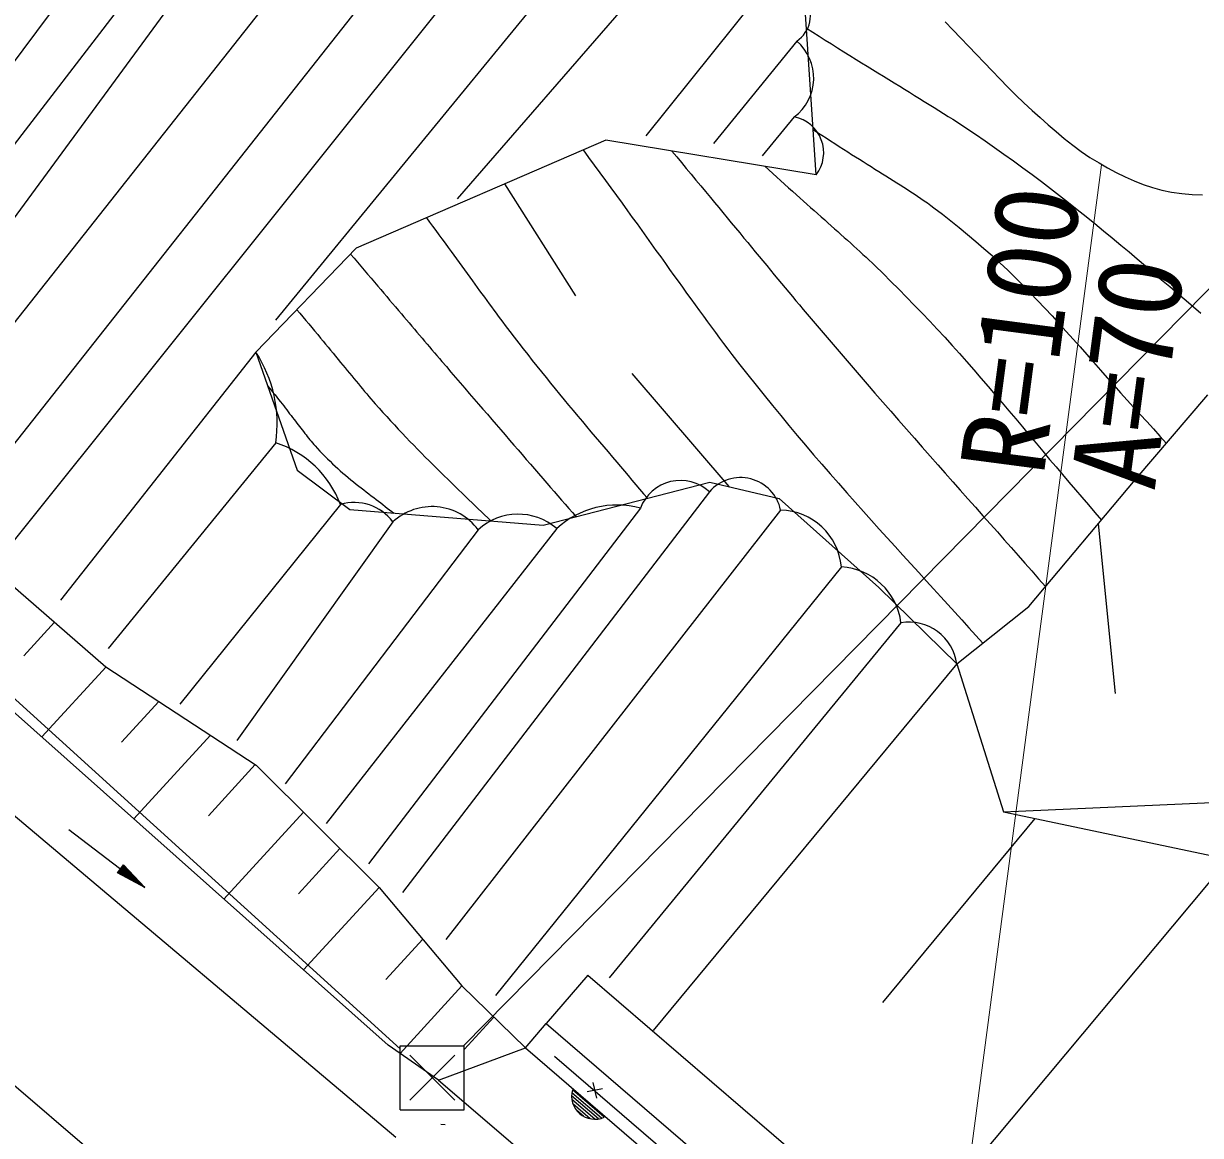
# Model space of a CAD drawing. Units: millimetres, scale not verified. Extents: x 40000 to 680000, y 20000 to 380000.
# Drawn here: x 413186 to 431587, y 284369 to 301754 of the extents above; entities that cross this region are included whole.
import ezdxf
from ezdxf.enums import TextEntityAlignment as Align

# ---------------------------------------------------------------- set-up
doc = ezdxf.new("R2010")
doc.units = ezdxf.units.MM
doc.header["$LTSCALE"] = 1000
for name, color, linetype, lineweight in [('M-BGD', 7, 'Continuous', 25), ('M-BMK-ROW', 30, 'Continuous', 25), ('M-STR-HTXT', 7, 'Continuous', 13), ('M-STR-STRC', 7, 'Continuous', 25)]:
    doc.layers.add(name, color=color, linetype=linetype, lineweight=lineweight)
doc.styles.add('ＭＳ ゴシック', font='')
doc.styles.get('ＭＳ ゴシック').set_extended_font_data('MS Gothic')

msp = doc.modelspace()

# ---------------------------------------------------------------- linework, layer by layer
at = {"layer": 'M-BGD'}
for p, q in [((417520, 304821), (410448, 295192)), ((419116, 304767), (411204, 294758)), ((416632, 304538), (409793, 295639)), ((420456, 304577), (412191, 294113)), ((421712, 304514), (412915, 293521)), ((415205, 304067), (409141, 295933)), ((422739, 303960), (417127, 297114)), ((423634, 303236), (419964, 299011)), ((424761, 302301), (422916, 300000)), ((425580, 299388), (425409, 301980)), ((425275, 301478), (423974, 299877)), ((425237, 300294), (424733, 299683)), ((422289, 299930), (418389, 298240)), ((425580, 299388), (422289, 299930)), ((420708, 299245), (421814, 297498)), ((418389, 298240), (416820, 296618)), ((416820, 296618), (413766, 292740)), ((416820, 296618), (417466, 294773)), ((422696, 296284), (424214, 294513)), ((430565, 294617), (431703, 295949)), ((417130, 295200), (414512, 291980)), ((417466, 294773), (418286, 294155)), ((411079, 294643), (414475, 291694)), ((428902, 292638), (430565, 294617)), ((423910, 294434), (419113, 288169)), ((421311, 293910), (423914, 294583)), ((423914, 294583), (425002, 294329)), ((418141, 294234), (415630, 291113)), ((425002, 294329), (426556, 292937)), ((418286, 294155), (421311, 293910)), ((422832, 294178), (418579, 288614)), ((425023, 294147), (419788, 287434)), ((418962, 293962), (416523, 290542)), ((421522, 293858), (417917, 289249)), ((429987, 293930), (430251, 291277)), ((420293, 293839), (417275, 289868)), ((425973, 293259), (420565, 286558)), ((426556, 292937), (427777, 291743)), ((427777, 291743), (428902, 292638)), ((413671, 292393), (413193, 291870)), ((426904, 292385), (422341, 286833)), ((414476, 291694), (413474, 290599)), ((414475, 291694), (416821, 290161)), ((427777, 291743), (423028, 286010)), ((427777, 291743), (428506, 289428)), ((412527, 291441), (418887, 285779)), ((415300, 291155), (414718, 290519)), ((416107, 290627), (414911, 289319)), ((416809, 290168), (416077, 289368)), ((416821, 290161), (418745, 288248)), ((428506, 289428), (432827, 289621)), ((419005, 284335), (412927, 289464)), ((417563, 289423), (416320, 288064)), ((428998, 289325), (426615, 286450)), ((428506, 289428), (432023, 288687)), ((413893, 289150), (415083, 288248)), ((418132, 288857), (417484, 288148)), ((414656, 288473), (414751, 288598)), ((415083, 288248), (414690, 288518)), ((415083, 288248), (414696, 288525)), ((415083, 288248), (414707, 288541)), ((415083, 288248), (414716, 288552)), ((415083, 288248), (414724, 288563)), ((415083, 288248), (414730, 288571)), ((415083, 288248), (414737, 288580)), ((415083, 288248), (414744, 288589)), ((415083, 288248), (414751, 288598)), ((432023, 288687), (426952, 282623)), ((415083, 288248), (414656, 288473)), ((415083, 288248), (414661, 288479)), ((415083, 288248), (414667, 288487)), ((415083, 288248), (414673, 288495)), ((415083, 288248), (414677, 288501)), ((415083, 288248), (414684, 288510)), ((418745, 288248), (417564, 286957)), ((418745, 288248), (420040, 286708)), ((419427, 287438), (418850, 286807)), ((422011, 286876), (421359, 286119)), ((422011, 286876), (440176, 271238)), ((420040, 286708), (419073, 285651)), ((420040, 286708), (421033, 285740)), ((420541, 286219), (420083, 285718)), ((421033, 285740), (421359, 286119)), ((421359, 286119), (439563, 270446)), ((419674, 285236), (418887, 285779)), ((419674, 285236), (421033, 285740)), ((421033, 285740), (439236, 270067)), ((421489, 285611), (439367, 270219)), ((419674, 285236), (438368, 269199)), ((422221, 284639), (421759, 285037)), ((422265, 284655), (421768, 285082)), ((422236, 285099), (421998, 285049)), ((422089, 285198), (422143, 284953)), ((422173, 284628), (421755, 284987)), ((422116, 284623), (421759, 284931)), ((422047, 284630), (421776, 284864)), ((421941, 284669), (421830, 284764)), ((419709, 284544), (419778, 284541)), ((419709, 284544), (419778, 284541))]:
    msp.add_line(p, q, dxfattribs=at)
for points in [[(427597, 301781), (427717, 301653), (427839, 301525), (427961, 301399), (428084, 301272), (428206, 301144), (428328, 301015), (428450, 300887), (428573, 300760), (428698, 300635), (428825, 300513), (428955, 300393), (429079, 300283), (429204, 300172), (429330, 300063), (429458, 299956), (429589, 299853), (429722, 299754), (429859, 299661), (430001, 299574), (430134, 299499), (430270, 299426), (430408, 299358), (430548, 299295), (430691, 299238), (430836, 299189), (430983, 299148), (431132, 299117), (431293, 299094), (431456, 299081), (431620, 299077)], [(425429, 301679), (425526, 301618), (425623, 301557), (425719, 301496), (425816, 301435), (425913, 301373), (426010, 301312), (426107, 301252), (426204, 301191), (426289, 301138), (426374, 301086), (426459, 301034), (426544, 300981), (426629, 300929), (426715, 300877), (426800, 300825), (426885, 300772), (426962, 300725), (427038, 300678), (427115, 300631), (427192, 300583), (427269, 300536), (427345, 300489), (427422, 300441), (427498, 300393), (427570, 300347), (427642, 300302), (427714, 300256), (427786, 300210), (427857, 300164), (427928, 300118), (427999, 300071), (428070, 300023), (428219, 299920), (428368, 299817), (428515, 299712), (428663, 299606), (428809, 299500), (428955, 299392), (429100, 299284), (429244, 299174), (429384, 299067), (429523, 298958), (429661, 298848), (429798, 298737), (429935, 298625), (430071, 298513), (430208, 298401), (430343, 298289), (430472, 298182), (430599, 298074), (430727, 297966), (430854, 297858), (430980, 297749), (431107, 297640), (431234, 297532), (431361, 297424), (431477, 297325), (431594, 297227)], [(425534, 300096), (425601, 300052), (425668, 300009), (425735, 299965), (425803, 299921), (425870, 299877), (425937, 299833), (426005, 299790), (426072, 299746), (426133, 299708), (426194, 299670), (426255, 299632), (426315, 299594), (426376, 299556), (426437, 299517), (426498, 299479), (426559, 299441), (426615, 299406), (426670, 299371), (426726, 299336), (426782, 299300), (426838, 299265), (426893, 299230), (426949, 299194), (427004, 299158), (427057, 299123), (427109, 299089), (427162, 299054), (427214, 299019), (427266, 298984), (427318, 298948), (427369, 298911), (427419, 298874), (427553, 298772), (427685, 298668), (427816, 298563), (427946, 298456), (428075, 298347), (428202, 298237), (428328, 298125), (428452, 298012), (428573, 297898), (428692, 297782), (428809, 297664), (428925, 297545), (429039, 297424), (429153, 297303), (429267, 297182), (429380, 297060), (429489, 296941), (429597, 296821), (429704, 296700), (429810, 296579), (429916, 296457), (430022, 296336), (430129, 296215), (430236, 296094), (430338, 295981), (430440, 295867), (430542, 295754), (430645, 295642), (430747, 295529), (430850, 295416), (430952, 295303), (431055, 295190)], [(421935, 299777), (422021, 299658), (422109, 299539), (422196, 299421), (422283, 299302), (422370, 299183), (422457, 299064), (422543, 298945), (422630, 298826), (422704, 298723), (422779, 298620), (422853, 298517), (422927, 298414), (423000, 298310), (423074, 298207), (423148, 298104), (423222, 298001), (423288, 297909), (423355, 297816), (423421, 297724), (423487, 297632), (423553, 297540), (423619, 297448), (423686, 297356), (423753, 297264), (423815, 297178), (423878, 297092), (423941, 297007), (424005, 296921), (424068, 296835), (424132, 296750), (424196, 296665), (424261, 296581), (424387, 296420), (424512, 296260), (424639, 296100), (424767, 295941), (424895, 295783), (425024, 295625), (425153, 295468), (425284, 295312), (425411, 295161), (425539, 295011), (425668, 294862), (425797, 294714), (425927, 294565), (426058, 294418), (426188, 294270), (426319, 294123), (426441, 293986), (426564, 293849), (426688, 293713), (426811, 293577), (426935, 293442), (427059, 293306), (427182, 293170), (427306, 293034), (427415, 292913), (427525, 292792), (427635, 292671), (427744, 292550), (427854, 292429), (427963, 292308), (428073, 292187), (428183, 292066)], [(423322, 299760), (423398, 299670), (423473, 299579), (423548, 299488), (423624, 299398), (423699, 299307), (423774, 299217), (423849, 299126), (423924, 299035), (423990, 298956), (424056, 298877), (424121, 298797), (424187, 298718), (424252, 298638), (424318, 298559), (424384, 298480), (424449, 298400), (424509, 298329), (424568, 298257), (424627, 298185), (424687, 298113), (424746, 298042), (424805, 297970), (424865, 297898), (424924, 297827), (424980, 297759), (425037, 297691), (425093, 297623), (425150, 297555), (425206, 297488), (425263, 297420), (425319, 297353), (425376, 297285), (425500, 297138), (425625, 296992), (425749, 296845), (425874, 296699), (425999, 296553), (426124, 296407), (426250, 296262), (426375, 296116), (426498, 295975), (426621, 295833), (426744, 295692), (426868, 295551), (426991, 295411), (427115, 295270), (427238, 295129), (427362, 294989), (427480, 294856), (427597, 294723), (427715, 294590), (427832, 294457), (427950, 294324), (428068, 294192), (428186, 294059), (428303, 293926), (428411, 293804), (428519, 293682), (428627, 293561), (428734, 293439), (428842, 293317), (428950, 293195), (429057, 293073), (429165, 292951)], [(424776, 299521), (424838, 299465), (424899, 299410), (424961, 299354), (425022, 299298), (425084, 299242), (425146, 299187), (425207, 299131), (425269, 299076), (425324, 299027), (425380, 298977), (425435, 298928), (425490, 298879), (425546, 298830), (425601, 298781), (425657, 298731), (425712, 298682), (425763, 298637), (425814, 298592), (425864, 298546), (425915, 298501), (425966, 298456), (426017, 298410), (426067, 298365), (426118, 298319), (426166, 298275), (426214, 298231), (426262, 298188), (426310, 298144), (426358, 298100), (426405, 298055), (426453, 298011), (426500, 297966), (426624, 297844), (426747, 297722), (426870, 297600), (426992, 297476), (427113, 297352), (427234, 297227), (427353, 297101), (427472, 296974), (427588, 296849), (427703, 296722), (427817, 296595), (427930, 296467), (428042, 296338), (428154, 296209), (428266, 296080), (428377, 295951), (428485, 295825), (428592, 295699), (428698, 295573), (428804, 295447), (428910, 295320), (429016, 295193), (429122, 295067), (429228, 294940), (429329, 294821), (429430, 294703), (429531, 294584), (429633, 294465), (429734, 294346), (429835, 294227), (429937, 294109), (430038, 293990)], [(419484, 298714), (419533, 298649), (419581, 298583), (419630, 298517), (419679, 298451), (419727, 298385), (419776, 298319), (419824, 298253), (419873, 298187), (419914, 298130), (419956, 298073), (419998, 298016), (420039, 297959), (420081, 297902), (420122, 297844), (420164, 297787), (420205, 297730), (420243, 297679), (420280, 297628), (420317, 297577), (420354, 297526), (420391, 297475), (420429, 297424), (420466, 297373), (420503, 297322), (420539, 297274), (420574, 297226), (420609, 297178), (420645, 297131), (420680, 297083), (420716, 297035), (420752, 296988), (420788, 296941), (420858, 296849), (420928, 296758), (420998, 296668), (421069, 296577), (421140, 296487), (421212, 296397), (421284, 296307), (421356, 296217), (421426, 296130), (421496, 296044), (421567, 295958), (421637, 295872), (421709, 295787), (421780, 295701), (421851, 295616), (421923, 295530), (421989, 295451), (422056, 295372), (422124, 295292), (422191, 295213), (422258, 295134), (422325, 295055), (422393, 294976), (422460, 294897), (422520, 294826), (422580, 294755), (422640, 294685), (422699, 294614), (422759, 294543), (422819, 294472), (422879, 294402), (422939, 294331)], [(418299, 298147), (418353, 298085), (418406, 298022), (418459, 297960), (418513, 297897), (418566, 297834), (418619, 297772), (418673, 297709), (418726, 297646), (418772, 297593), (418818, 297539), (418864, 297485), (418909, 297431), (418955, 297377), (419001, 297323), (419047, 297269), (419093, 297216), (419133, 297168), (419174, 297120), (419215, 297072), (419256, 297024), (419297, 296976), (419337, 296928), (419378, 296880), (419419, 296832), (419457, 296787), (419496, 296742), (419534, 296697), (419572, 296652), (419611, 296607), (419649, 296562), (419688, 296517), (419726, 296472), (419798, 296389), (419869, 296305), (419941, 296222), (420012, 296138), (420084, 296055), (420156, 295971), (420227, 295888), (420299, 295805), (420368, 295724), (420438, 295644), (420507, 295564), (420576, 295483), (420646, 295403), (420715, 295323), (420784, 295242), (420854, 295162), (420918, 295088), (420982, 295013), (421047, 294939), (421111, 294864), (421176, 294790), (421240, 294716), (421305, 294641), (421369, 294567), (421426, 294501), (421483, 294436), (421539, 294370), (421596, 294304), (421653, 294239), (421710, 294173), (421767, 294108), (421824, 294042)], [(417460, 297279), (417506, 297224), (417553, 297169), (417599, 297113), (417646, 297058), (417692, 297003), (417738, 296947), (417785, 296892), (417831, 296836), (417870, 296789), (417909, 296741), (417948, 296694), (417988, 296646), (418027, 296598), (418066, 296551), (418105, 296503), (418144, 296455), (418178, 296413), (418213, 296371), (418248, 296329), (418282, 296286), (418317, 296244), (418351, 296202), (418386, 296160), (418421, 296118), (418454, 296079), (418487, 296040), (418519, 296001), (418552, 295962), (418585, 295923), (418618, 295884), (418652, 295846), (418685, 295807), (418745, 295741), (418804, 295674), (418864, 295608), (418924, 295542), (418985, 295477), (419045, 295412), (419106, 295347), (419168, 295282), (419227, 295220), (419287, 295159), (419347, 295098), (419407, 295037), (419467, 294976), (419528, 294915), (419589, 294855), (419650, 294795), (419706, 294739), (419762, 294684), (419818, 294629), (419875, 294575), (419931, 294520), (419988, 294465), (420044, 294411), (420101, 294356), (420150, 294309), (420199, 294261), (420248, 294214), (420296, 294166), (420345, 294119), (420394, 294072), (420443, 294024), (420492, 293977)], [(417006, 296086), (417034, 296051), (417062, 296016), (417091, 295981), (417119, 295946), (417147, 295911), (417175, 295876), (417203, 295841), (417230, 295806), (417254, 295776), (417277, 295745), (417301, 295715), (417324, 295684), (417347, 295653), (417370, 295623), (417394, 295592), (417417, 295562), (417438, 295535), (417458, 295508), (417479, 295480), (417499, 295453), (417520, 295426), (417541, 295399), (417562, 295373), (417583, 295346), (417603, 295321), (417622, 295296), (417642, 295272), (417662, 295247), (417682, 295222), (417703, 295198), (417724, 295174), (417745, 295151), (417782, 295109), (417821, 295069), (417859, 295028), (417898, 294988), (417938, 294949), (417978, 294910), (418018, 294871), (418059, 294833), (418099, 294797), (418139, 294761), (418180, 294726), (418221, 294691), (418262, 294656), (418304, 294622), (418346, 294588), (418387, 294554), (418426, 294523), (418465, 294492), (418505, 294462), (418544, 294431), (418584, 294401), (418623, 294371), (418663, 294341), (418702, 294311), (418736, 294284), (418771, 294258), (418805, 294232), (418839, 294205), (418873, 294179), (418908, 294152), (418942, 294126), (418976, 294100)]]:
    msp.add_lwpolyline(points, dxfattribs=at)
for centre, radius, start, end in [((425004, 301881), 486, 303.9316, 120.0392), ((424781, 300901), 759, 306.8848, 49.4198), ((425126, 299734), 570, 322.7238, 78.7987), ((415081, 295494), 2070, 351.8199, 32.8571), ((416627, 293662), 1618, 20.7056, 71.9026), ((423458, 293938), 671, 47.6555, 159.0582), ((424395, 294011), 643, 12.2345, 138.8971), ((418356, 293509), 756, 36.7881, 106.5125), ((422469, 292821), 1404, 75.0166, 132.4026), ((419573, 293301), 900, 36.7474, 132.773), ((420918, 293154), 928, 49.3967, 132.3433), ((425000, 293170), 977, 5.1991, 88.6411), ((425912, 292261), 1000, 7.1437, 86.4982), ((427026, 291636), 759, 8.034, 99.1994), ((422117, 284985), 362, 164.4516, 294.0955)]:
    msp.add_arc(centre, radius, start, end, dxfattribs=at)
at = {"layer": 'M-BMK-ROW'}
for p, q in [((395225, 307368), (419077, 285724)), ((420064, 285772), (432365, 298263)), ((419077, 285772), (420077, 285772)), ((419077, 284772), (419077, 285772)), ((420077, 284772), (420077, 285772)), ((419227, 285622), (419927, 284922)), ((419227, 284922), (419927, 285622)), ((419077, 284772), (420077, 284772))]:
    msp.add_line(p, q, dxfattribs=at)
at = {"layer": 'M-STR-HTXT'}
msp.add_line((426946, 276108), (430037, 299542), dxfattribs=at)
at = {"layer": 'M-STR-STRC'}
msp.add_line((417412, 281406), (410854, 287021), dxfattribs=at)

# ---------------------------------------------------------------- texts
at = {"layer": 'M-STR-HTXT', "style": 'ＭＳ ゴシック'}
for s, p in [('R=100', (429525, 294604)), ('A=70', (431260, 294376))]:
    msp.add_text(s, height=1320, rotation=82.486, dxfattribs=at).set_placement(p, align=Align.BOTTOM_LEFT)

doc.saveas('drawing.dxf')
